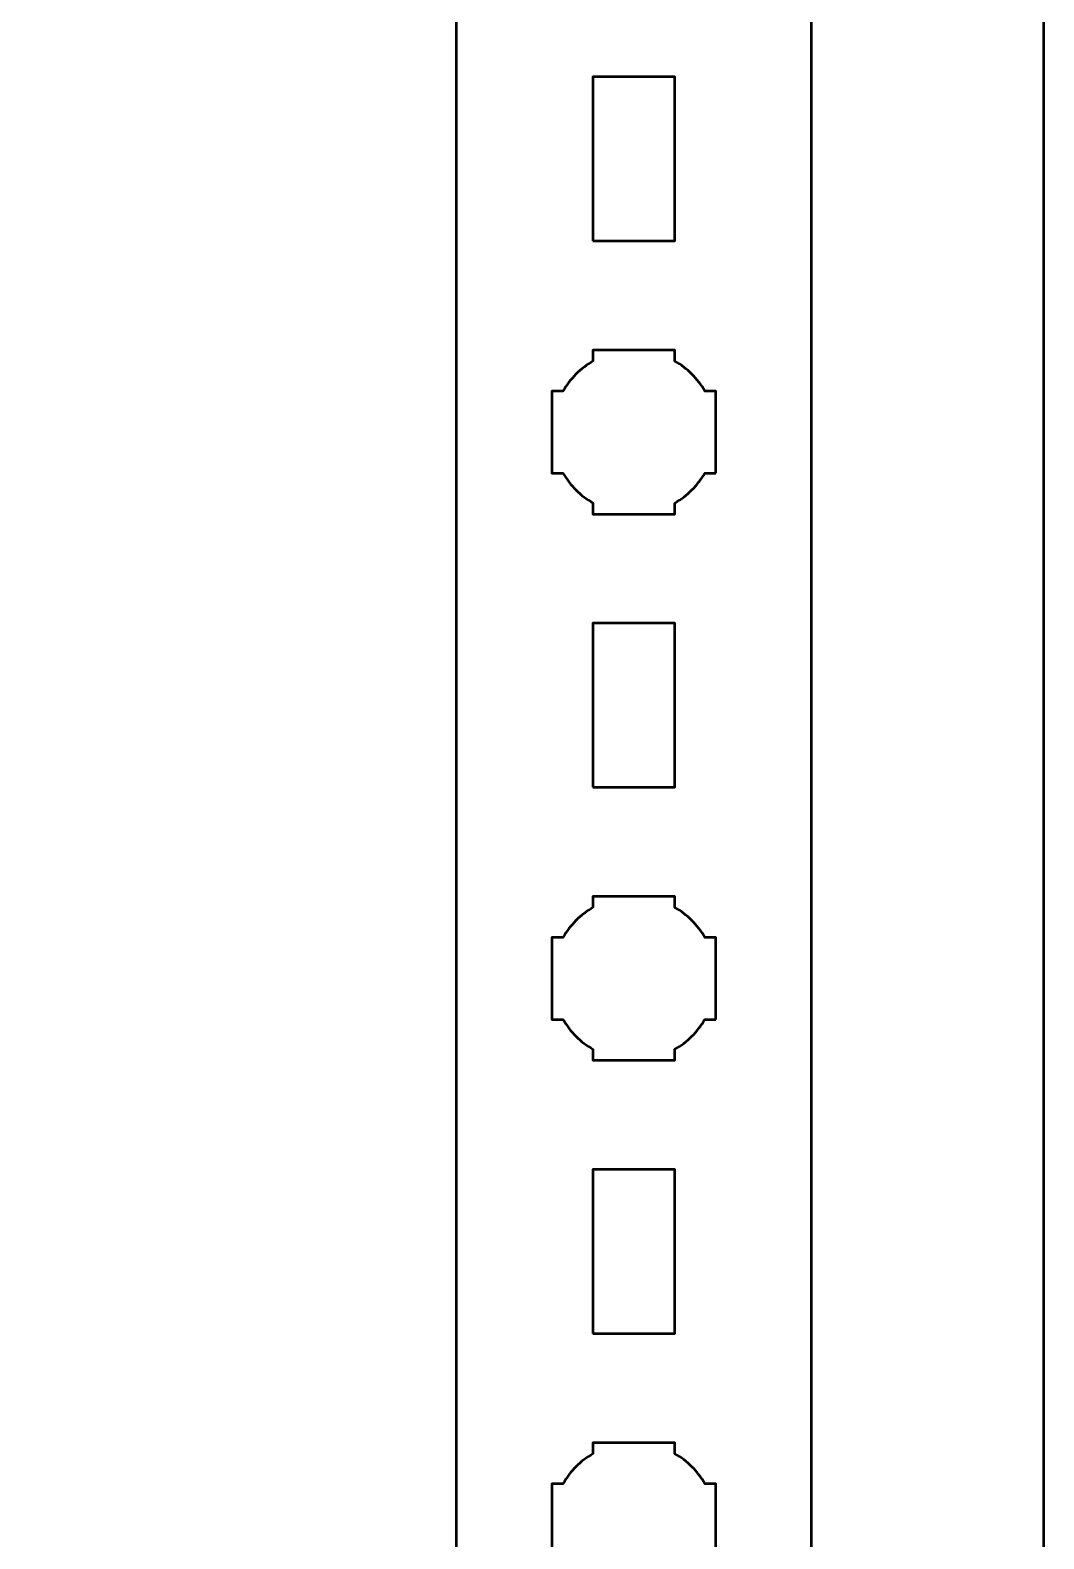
# Model space of a CAD drawing. Header units: centimetres. Extents: x -21 to 0, y -29.7 to 0.
# Drawn here: x -3.71 to 0, y -11.6 to -6.08 of the extents above; entities that cross this region are included whole.
import ezdxf

# ---------------------------------------------------------------- set-up
doc = ezdxf.new("R2010")
doc.units = ezdxf.units.CM
doc.header["$MEASUREMENT"] = 0
doc.layers.add('Layer 1', color=7, linetype='Continuous')

msp = doc.modelspace()

# ---------------------------------------------------------------- linework, layer by layer
at = {"layer": 'Layer 1', "color": 1, "lineweight": 53}
msp.add_open_spline([(-21.00003, -29.19995), (-21.00003, -29.19995), (-21.00003, -1.69992), (-21.00003, -1.69992), (-21.00003, -1.69992), (-21.00003, -1.61709), (-20.93286, -1.54992), (-20.85003, -1.54992), (-20.85003, -1.54992), (-20.7672, -1.54992), (-20.70003, -1.48275), (-20.70003, -1.39992), (-20.70003, -1.39992), (-20.70003, -1.31709), (-20.7672, -1.24992), (-20.85003, -1.24992), (-20.85003, -1.24992), (-20.93286, -1.24992), (-21.00003, -1.18275), (-21.00003, -1.09992), (-21.00003, -1.09992), (-21.00003, -1.09992), (-21.00003, -0.49992), (-21.00003, -0.49992), (-21.00003, -0.49992), (-21.00003, -0.22295), (-20.77694, 0.00004), (-20.49994, 0.00004), (-20.49994, 0.00004), (-20.49994, 0.00004), (-0.50008, 0.00004), (-0.50008, 0.00004), (-0.50008, 0.00004), (-0.22294, 0.00004), (0.00002, -0.22295), (0.00002, -0.49992), (0.00002, -0.49992), (0.00002, -0.49992), (0.00002, -29.19995), (0.00002, -29.19995), (0.00002, -29.19995), (0.00002, -29.47695), (-0.22294, -29.70004), (-0.50008, -29.70004), (-0.50008, -29.70004), (-0.50008, -29.70004), (-20.49994, -29.70004), (-20.49994, -29.70004), (-20.49994, -29.70004), (-20.77694, -29.70004), (-21.00003, -29.47695), (-21.00003, -29.19995)], degree=3, knots=[0, 0, 0, 0, 0.0769231, 0.0769231, 0.0769231, 0.0769231, 0.1538462, 0.1538462, 0.1538462, 0.1538462, 0.2307692, 0.2307692, 0.2307692, 0.2307692, 0.3076923, 0.3076923, 0.3076923, 0.3076923, 0.3846154, 0.3846154, 0.3846154, 0.3846154, 0.4615385, 0.4615385, 0.4615385, 0.4615385, 0.5384615, 0.5384615, 0.5384615, 0.5384615, 0.6153846, 0.6153846, 0.6153846, 0.6153846, 0.6923077, 0.6923077, 0.6923077, 0.6923077, 0.7692308, 0.7692308, 0.7692308, 0.7692308, 0.8461538, 0.8461538, 0.8461538, 0.8461538, 0.9230769, 0.9230769, 0.9230769, 0.9230769, 1, 1, 1, 1], dxfattribs=at)
at = {"layer": 'Layer 1', "color": 3, "lineweight": 53}
msp.add_open_spline([(-2.15, -11.69993), (-2.15, -11.69993), (-2.15, -1.39995), (-2.15, -1.39995), (-2.15, -1.39995), (-2.15, -1.12295), (-1.92691, -0.89999), (-1.64991, -0.89999), (-1.64991, -0.89999), (-1.64991, -0.89999), (-1.3499, -0.89999), (-1.3499, -0.89999), (-1.3499, -0.89999), (-1.07294, -0.89999), (-0.84998, -1.12295), (-0.84998, -1.39995), (-0.84998, -1.39995), (-0.84998, -1.39995), (-0.84998, -11.69993), (-0.84998, -11.69993), (-0.84998, -11.69993), (-0.84998, -11.97693), (-1.07294, -12.20003), (-1.3499, -12.20003), (-1.3499, -12.20003), (-1.3499, -12.20003), (-1.64991, -12.20003), (-1.64991, -12.20003), (-1.64991, -12.20003), (-1.92691, -12.20003), (-2.15, -11.97693), (-2.15, -11.69993)], degree=3, knots=[0, 0, 0, 0, 0.125, 0.125, 0.125, 0.125, 0.25, 0.25, 0.25, 0.25, 0.375, 0.375, 0.375, 0.375, 0.5, 0.5, 0.5, 0.5, 0.625, 0.625, 0.625, 0.625, 0.75, 0.75, 0.75, 0.75, 0.875, 0.875, 0.875, 0.875, 1, 1, 1, 1], dxfattribs=at)
at = {"layer": 'Layer 1', "lineweight": 53}
for points, knots in [([(-1.64991, -6.84994), (-1.64991, -6.84994), (-1.64991, -6.24994), (-1.64991, -6.24994), (-1.64991, -6.24994), (-1.64991, -6.24994), (-1.3499, -6.24994), (-1.3499, -6.24994), (-1.3499, -6.24994), (-1.3499, -6.24994), (-1.3499, -6.84994), (-1.3499, -6.84994), (-1.3499, -6.84994), (-1.3499, -6.84994), (-1.64991, -6.84994), (-1.64991, -6.84994)], [0, 0, 0, 0, 0.25, 0.25, 0.25, 0.25, 0.5, 0.5, 0.5, 0.5, 0.75, 0.75, 0.75, 0.75, 1, 1, 1, 1]), ([(-1.19997, -7.70007), (-1.19997, -7.70007), (-1.24008, -7.70007), (-1.24008, -7.70007), (-1.24008, -7.70007), (-1.2664, -7.74554), (-1.30443, -7.78343), (-1.3499, -7.80989), (-1.3499, -7.80989), (-1.3499, -7.80989), (-1.3499, -7.85), (-1.3499, -7.85), (-1.3499, -7.85), (-1.3499, -7.85), (-1.49998, -7.85), (-1.49998, -7.85), (-1.49998, -7.85), (-1.49998, -7.85), (-1.64991, -7.85), (-1.64991, -7.85), (-1.64991, -7.85), (-1.64991, -7.85), (-1.64991, -7.80989), (-1.64991, -7.80989), (-1.64991, -7.80989), (-1.69552, -7.78343), (-1.73344, -7.74554), (-1.75976, -7.70007), (-1.75976, -7.70007), (-1.75976, -7.70007), (-1.79998, -7.70007), (-1.79998, -7.70007), (-1.79998, -7.70007), (-1.79998, -7.70007), (-1.79998, -7.54999), (-1.79998, -7.54999), (-1.79998, -7.54999), (-1.79998, -7.54999), (-1.79998, -7.40006), (-1.79998, -7.40006), (-1.79998, -7.40006), (-1.79998, -7.40006), (-1.75976, -7.40006), (-1.75976, -7.40006), (-1.75976, -7.40006), (-1.73344, -7.35445), (-1.69552, -7.31653), (-1.64991, -7.29021), (-1.64991, -7.29021), (-1.64991, -7.29021), (-1.64991, -7.24999), (-1.64991, -7.24999), (-1.64991, -7.24999), (-1.64991, -7.24999), (-1.49998, -7.24999), (-1.49998, -7.24999), (-1.49998, -7.24999), (-1.49998, -7.24999), (-1.3499, -7.24999), (-1.3499, -7.24999), (-1.3499, -7.24999), (-1.3499, -7.24999), (-1.3499, -7.29021), (-1.3499, -7.29021), (-1.3499, -7.29021), (-1.30443, -7.31653), (-1.2664, -7.35445), (-1.24008, -7.40006), (-1.24008, -7.40006), (-1.24008, -7.40006), (-1.19997, -7.40006), (-1.19997, -7.40006), (-1.19997, -7.40006), (-1.19997, -7.40006), (-1.19997, -7.54999), (-1.19997, -7.54999), (-1.19997, -7.54999), (-1.19997, -7.54999), (-1.19997, -7.70007), (-1.19997, -7.70007)], [0, 0, 0, 0, 0.05, 0.05, 0.05, 0.05, 0.1, 0.1, 0.1, 0.1, 0.15, 0.15, 0.15, 0.15, 0.2, 0.2, 0.2, 0.2, 0.25, 0.25, 0.25, 0.25, 0.3, 0.3, 0.3, 0.3, 0.35, 0.35, 0.35, 0.35, 0.4, 0.4, 0.4, 0.4, 0.45, 0.45, 0.45, 0.45, 0.5, 0.5, 0.5, 0.5, 0.55, 0.55, 0.55, 0.55, 0.6, 0.6, 0.6, 0.6, 0.65, 0.65, 0.65, 0.65, 0.7, 0.7, 0.7, 0.7, 0.75, 0.75, 0.75, 0.75, 0.8, 0.8, 0.8, 0.8, 0.85, 0.85, 0.85, 0.85, 0.9, 0.9, 0.9, 0.9, 0.95, 0.95, 0.95, 0.95, 1, 1, 1, 1]), ([(-1.64991, -8.85002), (-1.64991, -8.85002), (-1.64991, -8.25001), (-1.64991, -8.25001), (-1.64991, -8.25001), (-1.64991, -8.25001), (-1.3499, -8.25001), (-1.3499, -8.25001), (-1.3499, -8.25001), (-1.3499, -8.25001), (-1.3499, -8.85002), (-1.3499, -8.85002), (-1.3499, -8.85002), (-1.3499, -8.85002), (-1.64991, -8.85002), (-1.64991, -8.85002)], [0, 0, 0, 0, 0.25, 0.25, 0.25, 0.25, 0.5, 0.5, 0.5, 0.5, 0.75, 0.75, 0.75, 0.75, 1, 1, 1, 1]), ([(-1.19997, -9.7), (-1.19997, -9.7), (-1.24008, -9.7), (-1.24008, -9.7), (-1.24008, -9.7), (-1.2664, -9.74547), (-1.30443, -9.7835), (-1.3499, -9.80982), (-1.3499, -9.80982), (-1.3499, -9.80982), (-1.3499, -9.84993), (-1.3499, -9.84993), (-1.3499, -9.84993), (-1.3499, -9.84993), (-1.49998, -9.84993), (-1.49998, -9.84993), (-1.49998, -9.84993), (-1.49998, -9.84993), (-1.64991, -9.84993), (-1.64991, -9.84993), (-1.64991, -9.84993), (-1.64991, -9.84993), (-1.64991, -9.80982), (-1.64991, -9.80982), (-1.64991, -9.80982), (-1.69552, -9.7835), (-1.73344, -9.74547), (-1.75976, -9.7), (-1.75976, -9.7), (-1.75976, -9.7), (-1.79998, -9.7), (-1.79998, -9.7), (-1.79998, -9.7), (-1.79998, -9.7), (-1.79998, -9.54993), (-1.79998, -9.54993), (-1.79998, -9.54993), (-1.79998, -9.54993), (-1.79998, -9.4), (-1.79998, -9.4), (-1.79998, -9.4), (-1.79998, -9.4), (-1.75976, -9.4), (-1.75976, -9.4), (-1.75976, -9.4), (-1.73344, -9.35452), (-1.69552, -9.31649), (-1.64991, -9.29018), (-1.64991, -9.29018), (-1.64991, -9.29018), (-1.64991, -9.24992), (-1.64991, -9.24992), (-1.64991, -9.24992), (-1.64991, -9.24992), (-1.49998, -9.24992), (-1.49998, -9.24992), (-1.49998, -9.24992), (-1.49998, -9.24992), (-1.3499, -9.24992), (-1.3499, -9.24992), (-1.3499, -9.24992), (-1.3499, -9.24992), (-1.3499, -9.29018), (-1.3499, -9.29018), (-1.3499, -9.29018), (-1.30443, -9.31649), (-1.2664, -9.35452), (-1.24008, -9.4), (-1.24008, -9.4), (-1.24008, -9.4), (-1.19997, -9.4), (-1.19997, -9.4), (-1.19997, -9.4), (-1.19997, -9.4), (-1.19997, -9.54993), (-1.19997, -9.54993), (-1.19997, -9.54993), (-1.19997, -9.54993), (-1.19997, -9.7), (-1.19997, -9.7)], [0, 0, 0, 0, 0.05, 0.05, 0.05, 0.05, 0.1, 0.1, 0.1, 0.1, 0.15, 0.15, 0.15, 0.15, 0.2, 0.2, 0.2, 0.2, 0.25, 0.25, 0.25, 0.25, 0.3, 0.3, 0.3, 0.3, 0.35, 0.35, 0.35, 0.35, 0.4, 0.4, 0.4, 0.4, 0.45, 0.45, 0.45, 0.45, 0.5, 0.5, 0.5, 0.5, 0.55, 0.55, 0.55, 0.55, 0.6, 0.6, 0.6, 0.6, 0.65, 0.65, 0.65, 0.65, 0.7, 0.7, 0.7, 0.7, 0.75, 0.75, 0.75, 0.75, 0.8, 0.8, 0.8, 0.8, 0.85, 0.85, 0.85, 0.85, 0.9, 0.9, 0.9, 0.9, 0.95, 0.95, 0.95, 0.95, 1, 1, 1, 1]), ([(-1.64991, -10.84998), (-1.64991, -10.84998), (-1.64991, -10.24998), (-1.64991, -10.24998), (-1.64991, -10.24998), (-1.64991, -10.24998), (-1.3499, -10.24998), (-1.3499, -10.24998), (-1.3499, -10.24998), (-1.3499, -10.24998), (-1.3499, -10.84998), (-1.3499, -10.84998), (-1.3499, -10.84998), (-1.3499, -10.84998), (-1.64991, -10.84998), (-1.64991, -10.84998)], [0, 0, 0, 0, 0.25, 0.25, 0.25, 0.25, 0.5, 0.5, 0.5, 0.5, 0.75, 0.75, 0.75, 0.75, 1, 1, 1, 1]), ([(-1.19997, -11.69993), (-1.19997, -11.69993), (-1.24008, -11.69993), (-1.24008, -11.69993), (-1.24008, -11.69993), (-1.2664, -11.74554), (-1.30443, -11.78347), (-1.3499, -11.80979), (-1.3499, -11.80979), (-1.3499, -11.80979), (-1.3499, -11.85), (-1.3499, -11.85), (-1.3499, -11.85), (-1.3499, -11.85), (-1.49998, -11.85), (-1.49998, -11.85), (-1.49998, -11.85), (-1.49998, -11.85), (-1.64991, -11.85), (-1.64991, -11.85), (-1.64991, -11.85), (-1.64991, -11.85), (-1.64991, -11.80979), (-1.64991, -11.80979), (-1.64991, -11.80979), (-1.69552, -11.78347), (-1.73344, -11.74554), (-1.75976, -11.69993), (-1.75976, -11.69993), (-1.75976, -11.69993), (-1.79998, -11.69993), (-1.79998, -11.69993), (-1.79998, -11.69993), (-1.79998, -11.69993), (-1.79998, -11.55), (-1.79998, -11.55), (-1.79998, -11.55), (-1.79998, -11.55), (-1.79998, -11.39993), (-1.79998, -11.39993), (-1.79998, -11.39993), (-1.79998, -11.39993), (-1.75976, -11.39993), (-1.75976, -11.39993), (-1.75976, -11.39993), (-1.73344, -11.35446), (-1.69552, -11.31643), (-1.64991, -11.29011), (-1.64991, -11.29011), (-1.64991, -11.29011), (-1.64991, -11.25), (-1.64991, -11.25), (-1.64991, -11.25), (-1.64991, -11.25), (-1.49998, -11.25), (-1.49998, -11.25), (-1.49998, -11.25), (-1.49998, -11.25), (-1.3499, -11.25), (-1.3499, -11.25), (-1.3499, -11.25), (-1.3499, -11.25), (-1.3499, -11.29011), (-1.3499, -11.29011), (-1.3499, -11.29011), (-1.30443, -11.31643), (-1.2664, -11.35446), (-1.24008, -11.39993), (-1.24008, -11.39993), (-1.24008, -11.39993), (-1.19997, -11.39993), (-1.19997, -11.39993), (-1.19997, -11.39993), (-1.19997, -11.39993), (-1.19997, -11.55), (-1.19997, -11.55), (-1.19997, -11.55), (-1.19997, -11.55), (-1.19997, -11.69993), (-1.19997, -11.69993)], [0, 0, 0, 0, 0.05, 0.05, 0.05, 0.05, 0.1, 0.1, 0.1, 0.1, 0.15, 0.15, 0.15, 0.15, 0.2, 0.2, 0.2, 0.2, 0.25, 0.25, 0.25, 0.25, 0.3, 0.3, 0.3, 0.3, 0.35, 0.35, 0.35, 0.35, 0.4, 0.4, 0.4, 0.4, 0.45, 0.45, 0.45, 0.45, 0.5, 0.5, 0.5, 0.5, 0.55, 0.55, 0.55, 0.55, 0.6, 0.6, 0.6, 0.6, 0.65, 0.65, 0.65, 0.65, 0.7, 0.7, 0.7, 0.7, 0.75, 0.75, 0.75, 0.75, 0.8, 0.8, 0.8, 0.8, 0.85, 0.85, 0.85, 0.85, 0.9, 0.9, 0.9, 0.9, 0.95, 0.95, 0.95, 0.95, 1, 1, 1, 1])]:
    msp.add_open_spline(points, degree=3, knots=knots, dxfattribs=at)

doc.saveas('drawing.dxf')
